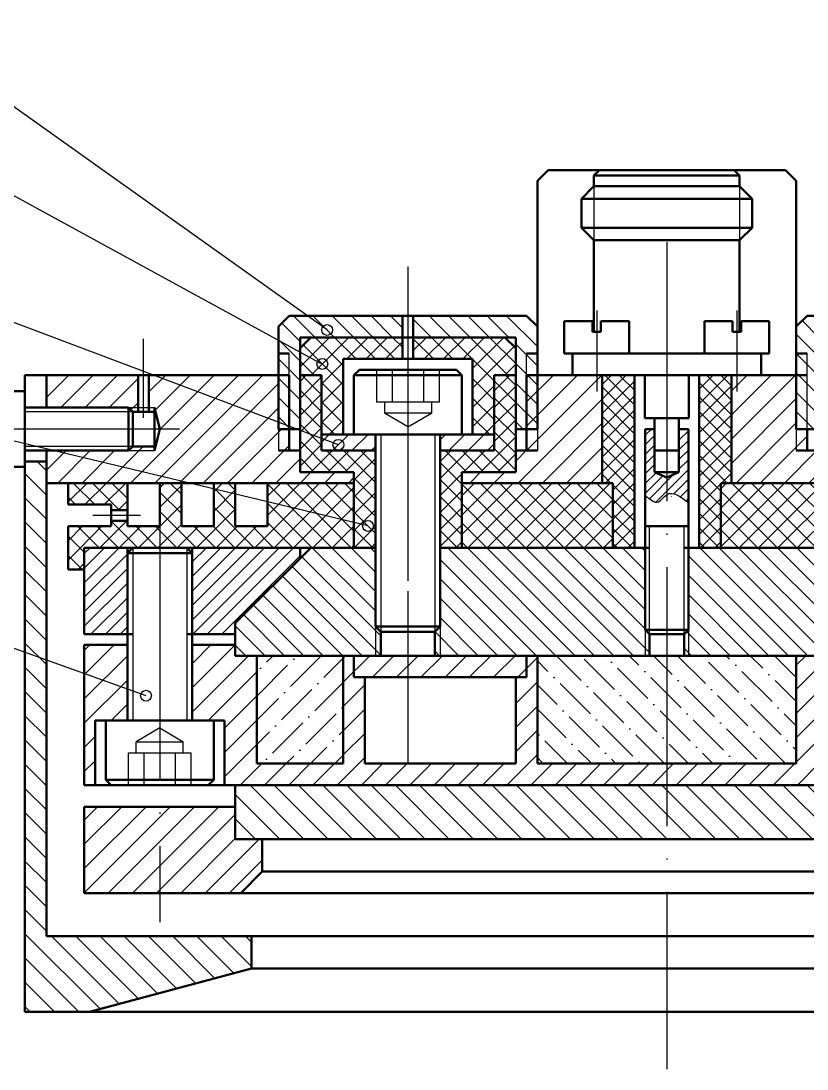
# Model space of a CAD drawing. Header units: millimetres. Extents: x -5427 to 3670, y -5891 to 948.
# Drawn here: x -5351.4 to -5278.6, y 199.5 to 296.6 of the extents above; entities that cross this region are included whole.
import ezdxf

# ---------------------------------------------------------------- set-up
doc = ezdxf.new("R2010")
doc.units = ezdxf.units.MM
doc.header["$MEASUREMENT"] = 0
doc.linetypes.add('ACAD_ISO04W100', pattern=[30, 24, -3, 0, -3])
doc.layers.add('оси', color=1, linetype='ACAD_ISO04W100')
doc.layers.add('Толстые', color=7, linetype='Continuous', lineweight=50)
doc.layers.add('Тонкие', color=140, linetype='Continuous', lineweight=25)
pattern_1 = [(225, (-5104.366501108998, -1410.906175638326), (1.122532015133644, -1.122532015133644), [])]
pattern_2 = [(135, (-5104.366501108998, -1410.906175638326), (-0.8980256121069154, -0.8980256121069152), []), (225, (-5104.366501108998, -1410.906175638326), (0.8980256121069152, -0.8980256121069154), [])]
pattern_3 = [(135, (-5104.366501108998, -1410.906175638326), (-0.8980256121069154, -0.8980256121069152), [])]

msp = doc.modelspace()

# ---------------------------------------------------------------- hatches: boundary and pattern name
at = {"layer": 'Тонкие'}
h = msp.add_hatch(dxfattribs=at)
h.set_pattern_fill('ANSI31', color=256, scale=0.4, angle=90, style=0)
h.set_pattern_definition(pattern_3)
h.paths.add_polyline_path([(-5326.551550614344, 269.2749572245154), (-5327.551550614345, 268.2749572245154), (-5327.551550614345, 265.7753133481126), (-5326.551550614345, 265.7753133481126), (-5326.551550614345, 263.7753133481126), (-5326.551550614345, 258.7753133481126), (-5325.551550614345, 258.7753133481126), (-5325.551550614345, 267.2749572245154), (-5316.051550614347, 267.2749572245154), (-5316.051550614347, 269.2749572245164)])
h.paths.add_polyline_path([(-5315.051550614343, 269.2749572245164), (-5315.051550614343, 267.2749572245164), (-5305.551550614343, 267.2749572245173), (-5305.551550614345, 258.7753133481135), (-5304.551550614341, 258.7753133481135), (-5304.551550614341, 263.7753133481135), (-5304.551550614342, 265.7753133481135), (-5303.551550614341, 265.7753133481135), (-5303.551550614342, 268.2749572245154), (-5304.551550614342, 269.2749572245164)])
h.paths.add_polyline_path([(-5278.551552910891, 269.2749576873919), (-5279.551552875286, 268.2749576517851), (-5279.551552786284, 265.7753137753832), (-5278.551552786284, 265.775313810989), (-5278.551552715073, 263.775313810989), (-5278.551552537044, 258.775313810989), (-5277.551552537041, 258.7753138465948), (-5277.551552839679, 267.2749577229986), (-5268.051552839679, 267.2749580612524), (-5268.05155291089, 269.2749580612515)])
h.paths.add_polyline_path([(-5267.051552910886, 269.2749580968582), (-5267.051552839674, 267.2749580968582), (-5257.551552839677, 267.274958435112), (-5257.551552537041, 258.7753145587101), (-5256.551552537041, 258.775314594315), (-5256.55155271507, 263.775314594315), (-5256.551552786281, 265.775314594315), (-5255.551552786282, 265.7753146299217), (-5255.551552875283, 268.2749585063236), (-5256.55155291089, 269.2749584707178)])
h.paths.add_polyline_path([(-5256.551552786281, 265.775314594315), (-5256.55155271507, 263.775314594315), (-5255.55155271507, 263.7753145688828), (-5255.55155271507, 263.7753146299217), (-5255.551552786282, 265.7753146299217)])
h.paths.add_polyline_path([(-5256.55155271507, 263.775314594315), (-5256.551552537041, 258.775314594315), (-5255.551552537041, 258.7753146299208), (-5255.55155271507, 263.7753145688828)])
h.paths.add_polyline_path([(-5279.551552715073, 263.7753138020869), (-5279.551552537044, 258.7753137753832), (-5278.551552537044, 258.775313810989), (-5278.551552715073, 263.7753138198893)])
h.paths.add_polyline_path([(-5279.551552786284, 265.7753137753832), (-5279.551552715073, 263.7753138020869), (-5278.551552715073, 263.7753138198902), (-5278.551552786284, 265.775313810989)], flags=16)
h.paths.add_polyline_path([(-5304.551550614341, 263.7753133570147), (-5304.551550614341, 258.7753133481135), (-5303.551550614341, 258.7753133481135), (-5303.551550614341, 263.7753133748172)])
h.paths.add_polyline_path([(-5304.551550614342, 265.7753133481135), (-5304.551550614341, 263.7753133570147), (-5303.551550614341, 263.7753133748172), (-5303.551550614341, 265.7753133481135)])
h.paths.add_polyline_path([(-5327.551550614345, 263.7753133748736), (-5327.551550614345, 263.7753133481126), (-5327.551550614345, 258.7753133481126), (-5326.551550614345, 258.7753133481126), (-5326.551550614345, 263.7753133574131)], flags=17)
h.paths.add_polyline_path([(-5327.551550614345, 265.7753133481126), (-5327.551550614345, 263.7753133748736), (-5326.551550614345, 263.7753133574131), (-5326.551550614345, 265.7753133481126)], flags=16)
h = msp.add_hatch(dxfattribs=at)
h.set_pattern_fill('ANSI37', color=256, scale=0.4, angle=90, style=0)
h.set_pattern_definition(pattern_2)
h.paths.add_polyline_path([(-5324.551550614345, 267.2749572245154), (-5325.551550614345, 266.2749572245154), (-5325.551550614345, 263.7753133481126), (-5323.551550614343, 263.7753133481126), (-5323.551550614344, 258.2753133481144), (-5321.551550614345, 258.2753133481144), (-5321.551550614343, 265.2749572245154), (-5316.051550614348, 265.2749572245164), (-5316.051550614347, 267.2749572245164)])
h.paths.add_polyline_path([(-5315.051550614343, 267.2749572245164), (-5315.051550614343, 265.2749572245164), (-5309.551550614346, 265.2749572245173), (-5309.551550614346, 258.2753133481153), (-5307.551550614345, 258.2753133481153), (-5307.551550614342, 263.7753133481144), (-5305.551550614344, 263.7753133481144), (-5305.551550614343, 266.2749572245173), (-5306.551550614342, 267.2749572245173)])
h.paths.add_polyline_path([(-5276.55155283968, 267.2749577586044), (-5277.551552804072, 266.2749577229995), (-5277.55155271507, 263.7753138465957), (-5275.551552715072, 263.7753139178074), (-5275.551552519238, 258.2753139178083), (-5273.551552519237, 258.2753139890199), (-5273.551552768465, 265.2749578654218), (-5268.051552768467, 265.2749580612524), (-5268.051552839679, 267.2749580612524)])
h.paths.add_polyline_path([(-5267.051552839674, 267.2749580968582), (-5267.051552768462, 265.2749580968582), (-5261.551552768467, 265.2749582926906), (-5261.551552519238, 258.2753144162887), (-5259.551552519239, 258.2753144875003), (-5259.551552715071, 263.7753144874976), (-5257.55155271507, 263.7753145587092), (-5257.551552804071, 266.274958435112), (-5258.551552839678, 267.2749583995062)])
h = msp.add_hatch(dxfattribs=at)
h.set_pattern_fill('ANSI31', color=256, scale=0.5, angle=180, style=0)
h.set_pattern_definition(pattern_1)
h.paths.add_polyline_path([(-5339.551533892894, 263.7753135844093), (-5339.551533899482, 260.7753140161137), (-5339.051533948922, 260.7753140161137), (-5338.551533917984, 258.7753139712147), (-5338.551533946832, 258.7753139712147), (-5339.051533915893, 256.7753139780032), (-5341.451533902701, 256.7753139780032), (-5349.05153753071, 256.7753139734966), (-5349.051537537151, 253.7753139712129), (-5320.551550614344, 253.7753139712138), (-5320.551550614345, 254.7753133481172), (-5325.551550614345, 254.7753133481172), (-5325.551550614345, 256.7753133481126), (-5327.551550614345, 256.7753133481126), (-5327.551550614345, 258.7753133481126), (-5327.551550614345, 263.7753133748736)])
h.paths.add_polyline_path([(-5349.051533884506, 263.7753137502912), (-5349.051533902711, 260.7753139712129), (-5341.451533937571, 260.7753139712129), (-5341.451533937571, 260.7753140161146), (-5340.551533899482, 260.7753140161137), (-5340.551533892894, 263.7753136018707)])
h.paths.add_polyline_path([(-5304.551550614341, 263.7752866478256), (-5304.551550614341, 258.7753133481135), (-5303.551550614341, 258.7753133481135), (-5303.551550614341, 256.7753133481135), (-5305.551550614345, 256.7753133481135), (-5305.551550614346, 254.7753133481181), (-5310.551550614344, 254.7753133481172), (-5310.551550614344, 253.7756368864946), (-5297.551557330546, 253.7756368140906), (-5297.551556829298, 263.7753011543116)])
h.paths.add_polyline_path([(-5285.551556829292, 263.775313588452), (-5285.551557170144, 253.7756368889475), (-5272.551552359023, 253.7756368397129), (-5272.551552394618, 254.7753140246275), (-5277.551552394617, 254.7753138465994), (-5277.551552465829, 256.7753138465939), (-5279.551552465833, 256.7753137753832), (-5279.551552537044, 258.7753137753832), (-5279.551552715073, 263.7753138020869), (-5282.801556829321, 263.7753137442276), (-5282.801556829321, 263.775313588452)])
h.paths.add_polyline_path([(-5255.55155271507, 263.7753145688828), (-5255.551552537041, 258.7753146299217), (-5255.551552465829, 256.7753146299208), (-5257.551552465829, 256.7753145587101), (-5257.551552394618, 254.7753145587137), (-5262.551552394617, 254.7753143806856), (-5262.551552359011, 253.7753139712138), (-5234.051563601359, 253.7753139712147), (-5234.051563601359, 256.7753139723106), (-5241.651559871046, 256.7753139723097), (-5244.051567312792, 256.7753139780032), (-5244.551567296277, 258.7753140289103), (-5244.051567279763, 260.7753140161137), (-5243.551567329203, 260.7753140161137), (-5243.551567335791, 263.7753142636909)])
h.paths.add_polyline_path([(-5242.551567335791, 263.7753142382587), (-5242.551567329203, 260.7753140161146), (-5241.651567291114, 260.7753140161146), (-5241.651559841869, 260.7753139712129), (-5234.051559876738, 260.7753139712129), (-5234.051559876738, 262.7753137670104), (-5234.051559876731, 262.7753137852148), (-5234.051563601361, 262.7753137852148), (-5234.051563601361, 262.7753139712147), (-5234.051559859062, 262.7753139712147), (-5234.051559850223, 263.77531402208)])
h.paths.add_polyline_path([(-5279.551552537044, 258.7753137753832), (-5279.551552465833, 256.7753137753832), (-5278.551552465833, 256.775313810989), (-5278.551552537044, 258.775313810989)], flags=16)
h.paths.add_polyline_path([(-5256.551552537041, 258.775314594315), (-5256.551552465829, 256.775314594315), (-5255.551552465829, 256.7753146299208), (-5255.551552537041, 258.7753146299208)], flags=17)
h.paths.add_polyline_path([(-5244.051567309489, 257.1753139589853), (-5244.051567312792, 256.7753139780032), (-5241.651559876739, 256.7753139780023), (-5242.051559876739, 257.1753139780028)], flags=17)
h.paths.add_polyline_path([(-5242.551567329203, 260.7753140161137), (-5242.551567328324, 260.3753139748276), (-5242.051559886771, 260.3753139748276), (-5241.651559841869, 260.7753140161146)], flags=17)
h.paths.add_polyline_path([(-5244.051567279763, 260.7753140161137), (-5244.051567283065, 260.3753139748276), (-5243.551567328324, 260.3753139748276), (-5243.551567329203, 260.7753140161137)], flags=16)
h.paths.add_polyline_path([(-5304.551550614341, 258.7753133481135), (-5304.551550614341, 256.7753133481135), (-5303.551550614341, 256.7753133481135), (-5303.551550614341, 258.7753133481135)], flags=16)
h.paths.add_polyline_path([(-5327.551550614345, 258.7753133481126), (-5327.551550614345, 256.7753133481126), (-5326.551550614345, 256.7753133481126), (-5326.551550614345, 258.7753133481126)], flags=16)
h.paths.add_polyline_path([(-5341.051533902702, 257.1753139780028), (-5341.451533902701, 256.7753139780023), (-5339.051533915893, 256.7753139780032), (-5339.051533919196, 257.1753139589853)], flags=17)
h.paths.add_polyline_path([(-5339.551533899482, 260.7753140161146), (-5339.55153390036, 260.3753139748276), (-5339.05153394562, 260.3753139748276), (-5339.051533948922, 260.7753140161137)], flags=16)
h.paths.add_polyline_path([(-5341.451533937571, 260.7753140161137), (-5341.05153389267, 260.3753139748276), (-5340.55153390036, 260.3753139748276), (-5340.551533899482, 260.7753140161137)], flags=17)
h = msp.add_hatch(dxfattribs=at)
h.set_pattern_fill('ANSI37', color=256, scale=0.35, angle=90, style=0)
h.set_pattern_definition([(135, (-5104.366501108998, -1410.906175638326), (-0.7857724105935509, -0.7857724105935507), []), (225, (-5104.366501108998, -1410.906175638326), (0.7857724105935507, -0.7857724105935509), [])])
h.paths.add_polyline_path([(-5325.551550614345, 263.7753133481126), (-5325.551550614345, 254.7753133481172), (-5320.551550614345, 254.7753133481172), (-5320.551550614343, 247.775313446981), (-5318.551550614342, 247.7753134338889), (-5318.551550614341, 256.7753133481172), (-5323.551550614344, 256.7753133481172), (-5323.551550614343, 263.7753133481126)])
h.paths.add_polyline_path([(-5312.551550614345, 256.7753133481162), (-5312.551550614345, 247.7753133946096), (-5310.551550614344, 247.7753133815174), (-5310.551550614344, 254.7753133481172), (-5305.551550614346, 254.7753133481181), (-5305.551550614344, 263.7753133481144), (-5307.551550614342, 263.7753133481144), (-5307.551550614346, 256.7753133481153)])
h = msp.add_hatch(dxfattribs=at)
h.set_pattern_fill('ANSI37', color=256, scale=0.3, angle=180, style=0)
h.set_pattern_definition([(225, (-5104.366501108998, -1410.906175638326), (0.6735192090801864, -0.6735192090801865), []), (315, (-5104.366501108998, -1410.906175638326), (0.6735192090801865, 0.6735192090801864), [])])
h.paths.add_polyline_path([(-5297.551556829298, 263.7753011543116), (-5297.551557330546, 253.7756368140915), (-5296.551557330546, 253.7756368085218), (-5296.551557631321, 247.77528478001), (-5294.551557631321, 247.775281194379), (-5294.551556829298, 263.7753073713818)])
h.paths.add_polyline_path([(-5288.551556829292, 263.775313588452), (-5288.551557374674, 247.7752802438561), (-5286.551557374674, 247.7752800706555), (-5286.551557170144, 253.7756368927346), (-5285.551557170144, 253.7756368889475), (-5285.551556829292, 263.775313588452)])
h = msp.add_hatch(dxfattribs=at)
h.set_pattern_fill('ANSI31', color=256, scale=0.2, angle=180, style=0)
h.set_pattern_definition([(225, (-5499.009447724601, -1877.107111971716), (0.4490128060534576, -0.4490128060534577), [])])
edge = h.paths.add_edge_path()
edge.add_line((-5292.68155682932, 254.775313588452), (-5292.68155682932, 258.7753135884529))
edge.add_line((-5292.68155682932, 258.7753135884539), (-5293.551557011152, 258.7753135884539))
edge.add_line((-5293.551557011152, 258.7753135884539), (-5293.551558129117, 252.6279177654449))
edge.add_spline(control_points=[(-5293.551558129117, 252.6279177654449), (-5293.123614983814, 252.2626119094364), (-5292.372274062428, 251.6212434439001), (-5291.823363459031, 252.5189348746933), (-5291.551556829292, 252.6942002647108)], knot_values=[0, 0, 0, 0, 1.356419349146966, 2.381469068400858, 2.381469068400858, 2.381469068400858, 2.381469068400893], degree=3, periodic=0)
edge.add_line((-5291.551556829292, 252.6942002647118), (-5291.551556829292, 254.2753135884525))
edge.add_line((-5291.551556829292, 254.275313588452), (-5292.681556829321, 254.7753135884525))
edge = h.paths.add_edge_path()
edge.add_line((-5291.551556829292, 254.2753135884657), (-5291.551556829292, 252.6942002647104))
edge.add_spline(control_points=[(-5291.551556829292, 252.6942002647108), (-5290.987079061336, 253.0581848233348), (-5290.269317513183, 252.5115966811807), (-5289.551555965029, 251.9650085390274)], knot_values=[2.381469068400858, 2.381469068400858, 2.381469068400858, 2.381469068400893, 4.510253705196564, 4.510253705196564, 4.510253705196564, 4.510253705196564], degree=3, periodic=0)
edge.add_line((-5289.551555965029, 251.9650085390274), (-5289.55155671917, 258.7753135884534))
edge.add_line((-5289.55155671917, 258.7753135884539), (-5290.42155682932, 258.7753135884539))
edge.add_line((-5290.421556829321, 258.7753135884539), (-5290.421556829321, 254.7753135884529))
edge.add_line((-5290.421556829321, 254.775313588452), (-5291.551556829292, 254.2753135884652))
h = msp.add_hatch(dxfattribs=at)
h.set_pattern_fill('ANSI31', color=256, scale=0.4, angle=180, style=0)
h.set_pattern_definition([(225, (-5104.366501108998, -1410.906175638326), (0.8980256121069152, -0.8980256121069154), [])])
h.paths.add_polyline_path([(-5323.551550614344, 258.2753133481144), (-5323.551550614345, 256.7753133481172), (-5318.551550614341, 256.7753133481172), (-5318.551550614341, 258.2753133481144)])
h.paths.add_polyline_path([(-5312.551550614345, 258.2753133481153), (-5312.551550614345, 256.7753133481162), (-5307.551550614346, 256.7753133481153), (-5307.551550614345, 258.2753133481153)])
h.paths.add_polyline_path([(-5275.551552519238, 258.2753139178083), (-5275.551552465828, 256.7753139178083), (-5270.551552465828, 256.7753140958382), (-5270.551552519237, 258.2753140958373), (-5272.552563620154, 258.2753140245893)])
h.paths.add_polyline_path([(-5264.55155251924, 258.2753143094722), (-5264.551552465832, 256.775314309474), (-5259.551552465829, 256.7753144875021), (-5259.551552519239, 258.2753144875003)])
h = msp.add_hatch(dxfattribs=at)
h.set_pattern_fill('ANSI31', color=256, scale=0.5, angle=90, style=0)
h.set_pattern_definition([(135, (-5104.366501108998, -1410.906175638326), (-1.122532015133644, -1.122532015133644), [])])
h.paths.add_polyline_path([(-5349.051537627336, 211.7756641820431), (-5349.051537532858, 255.7753139886297), (-5351.051533902703, 255.7753139723116), (-5351.051533902703, 255.2753139712147), (-5351.051537627332, 255.2753139712147), (-5351.051537627335, 204.7756641820431), (-5345.051550614341, 204.7756641820431), (-5330.051550614357, 208.7756641820431), (-5330.051550614348, 211.7756641820431)])
h.paths.add_polyline_path([(-5253.051550614337, 211.7756641820422), (-5253.051550614327, 208.7756641820431), (-5238.051550614344, 204.7756641820431), (-5232.051563601352, 204.7756641820431), (-5232.051563601359, 255.7753139723116), (-5234.051563601359, 255.7753139723106), (-5234.051563601352, 211.7756641820413)])
h = msp.add_hatch(dxfattribs=at)
h.set_pattern_fill('ANSI37', color=256, scale=0.4, angle=90, style=0)
h.set_pattern_definition(pattern_2)
h.paths.add_polyline_path([(-5347.051537627336, 249.7753139712074), (-5347.051537793712, 245.7753139712083), (-5345.551537627336, 245.7753138464257), (-5345.551537627336, 247.7753136106392), (-5341.051889087024, 247.7753135811834), (-5341.051538486163, 247.7756641820431), (-5341.051538486163, 247.7753135811806), (-5338.551536030737, 247.7753135648143), (-5338.551535683602, 249.7753139712102), (-5341.551550614343, 249.7753139712092), (-5341.551550614343, 250.2753139712092), (-5343.051537627334, 250.2753139712092), (-5343.051537627334, 249.7753139712074)])
h.paths.add_polyline_path([(-5347.051537627336, 253.7753139712138), (-5347.051537627336, 251.7753139712074), (-5343.051537627334, 251.7753139712074), (-5343.051537627334, 251.2753139712092), (-5341.551550614343, 251.2753139712092), (-5341.551550614343, 253.7753139712138)])
h.paths.add_polyline_path([(-5328.551550614343, 253.7753139712138), (-5328.551550614343, 249.7753139712083), (-5331.551550614343, 249.7753139712092), (-5331.551550614343, 253.7753139712138), (-5333.551550614343, 253.7753139712138), (-5333.551550614343, 249.7753139712102), (-5336.551550614343, 249.7753139712092), (-5336.551550614343, 253.7753139712138), (-5338.551550614343, 253.7753139712138), (-5338.551550614343, 250.2322299971836), (-5338.551535604297, 250.2322299971836), (-5338.551536030737, 247.7753135648143), (-5336.051538252503, 247.7753135484488), (-5336.051538252503, 247.7756641820431), (-5336.051187618739, 247.775313548447), (-5320.551550614343, 247.775313446981), (-5320.551550614344, 253.7753139712138)])
h.paths.add_polyline_path([(-5310.551550614344, 253.7756368864937), (-5310.551550614344, 247.7753098794126), (-5296.551557631321, 247.77528478001), (-5296.551557330545, 253.7756368085209)])
h.paths.add_polyline_path([(-5286.551557170144, 253.7756368927346), (-5286.551557374674, 247.7752800706555), (-5272.551552145376, 247.7752788582491), (-5272.551552359023, 253.7756368397129)])
h.paths.add_polyline_path([(-5262.551552359011, 253.7753139712147), (-5262.551552145378, 247.7753130672934), (-5244.551549506564, 247.7753129494592), (-5244.551549490136, 249.775314029024), (-5244.551550669696, 249.7753140290231), (-5244.551550674615, 253.7753139712147), (-5246.551550674616, 253.7753139712147), (-5246.551550669695, 249.7753140265629), (-5249.551550669695, 249.7753140228731), (-5249.551550674616, 253.7753139712147), (-5251.551550674616, 253.7753139712147), (-5251.551550669695, 249.7753140204129), (-5254.551550669696, 249.7753140167222), (-5254.551550674616, 253.7753139712147)])
h.paths.add_polyline_path([(-5241.551550674615, 253.7753139712147), (-5241.55155067154, 251.2753140327129), (-5240.051563658549, 251.2753140345583), (-5240.051563659164, 251.7753139712147), (-5236.051563601355, 251.7753139712138), (-5236.051563601355, 253.7753139712147)])
h.paths.add_polyline_path([(-5240.051563656703, 249.7753139712138), (-5240.051563657318, 250.2753140345583), (-5241.55155067031, 250.2753140327129), (-5241.551550669696, 249.7753140327129), (-5244.551549490136, 249.7753140290231), (-5244.551549506564, 247.7753129494592), (-5237.551558619483, 247.7753129036353), (-5237.551558009438, 245.7753138464266), (-5236.051563434973, 245.7753139712074), (-5236.051563601349, 249.7753139712147)])
h = msp.add_hatch(dxfattribs=at)
h.set_pattern_fill('ANSI31', color=256, scale=0.3, angle=180, style=0)
h.set_pattern_definition([(225, (-5104.366501108998, -1410.906175638326), (0.6735192090801864, -0.6735192090801865), [])])
h.paths.add_polyline_path([(-5345.551537627336, 247.7753136106382), (-5345.551537627336, 239.7756636396914), (-5341.551538671727, 239.7756636396914), (-5341.551538287022, 247.7753135844539)])
h.paths.add_polyline_path([(-5335.551538252503, 247.7753135451755), (-5335.551538252503, 239.7756641784806), (-5331.551550592969, 239.7756641499825), (-5331.551550582282, 240.7756641499825), (-5325.551550614342, 246.7756641179219), (-5325.551550614342, 247.7753134797128)])
h.paths.add_polyline_path([(-5257.551550614342, 247.7753130345616), (-5257.551550614342, 246.7756651488778), (-5251.551550614344, 240.7756651488796), (-5251.551546111001, 239.7756651488751), (-5244.55154957227, 239.7756583810276), (-5244.551549506564, 247.7753129494602)])
h.paths.add_polyline_path([(-5244.551549506564, 247.7753129494602), (-5244.55154957227, 239.7756583810276), (-5237.551556179402, 239.7756516131828), (-5237.551558619483, 247.7753129036353)])
h = msp.add_hatch(dxfattribs=at)
h.set_pattern_fill('ANSI31', color=256, scale=0.4, angle=90, style=0)
h.set_pattern_definition(pattern_3)
h.paths.add_polyline_path([(-5324.551901259095, 247.7753134731681), (-5331.551550582282, 240.7756641499825), (-5331.551550614342, 237.7756647697358), (-5318.551550614343, 237.7756920858535), (-5318.551550614343, 240.4753153328254), (-5318.551550614342, 247.7753134338889)])
h.paths.add_polyline_path([(-5299.551556829276, 247.7752901584543), (-5312.551550614345, 247.7753134650436), (-5312.551550614344, 240.4753131110581), (-5312.551548392575, 240.4753131110581), (-5312.551548581307, 240.4753129223261), (-5312.551550614313, 237.7757046932918), (-5293.551554850367, 237.7757446168378), (-5293.551554670935, 240.1756368289377), (-5293.551560393688, 240.1756425516921), (-5293.551559011618, 247.7752806092192), (-5299.551556829292, 247.7752811943772)])
h.paths.add_polyline_path([(-5289.551555535473, 247.7752803304572), (-5289.551554717687, 240.1756368617441), (-5289.551554634886, 240.1756368617441), (-5289.551554717687, 240.1756367789428), (-5289.551554798296, 237.7757530217975), (-5270.551551789442, 237.7757929453589), (-5270.551554107224, 240.4753138587791), (-5270.551551885455, 240.4753138587791), (-5270.551552145375, 247.7752786850485)])
h.paths.add_polyline_path([(-5264.551552145379, 247.7753130803865), (-5264.551551867653, 239.9753143094683), (-5264.551551789338, 237.7758055527981), (-5251.551537105069, 237.7758328689458), (-5251.551550614344, 240.7756651488796), (-5258.55119850657, 247.7753130411054)])
h.paths.add_polyline_path([(-5265.051549412231, 239.9753189688533), (-5265.051549333915, 237.7758045021835), (-5264.551551789338, 237.7758055527981), (-5264.551551867653, 239.9753143094683), (-5264.551551885456, 240.475314072414), (-5264.551554107224, 240.475314072414)])
h.paths.add_polyline_path([(-5270.551554107224, 240.4753138587801), (-5270.551551789442, 237.7757929453589), (-5270.051549567573, 237.7757939959845), (-5270.051549645888, 239.9753094364439)])
h.paths.add_polyline_path([(-5289.951554522633, 239.7756369703818), (-5289.951554522634, 239.7756368489188), (-5289.95155464165, 239.7756368489188), (-5289.951554534794, 237.7757521813026), (-5289.551554798296, 237.7757530217984), (-5289.551554717687, 240.1756367789428)])
h.paths.add_polyline_path([(-5293.551554670935, 240.1756368289377), (-5293.551554850367, 237.7757446168378), (-5293.151554520698, 237.7757454573346), (-5293.151554670935, 239.7756368289381)])
h.paths.add_polyline_path([(-5313.051552836107, 239.9753086709195), (-5313.051552836107, 237.7757036426672), (-5312.551550614313, 237.7757046932918), (-5312.551548581308, 240.4753108892871), (-5312.551550614344, 240.4753108892889), (-5312.551548581308, 240.4753108892871), (-5312.551548581307, 240.4753129223261)])
h.paths.add_polyline_path([(-5318.551550614343, 240.4753131110581), (-5318.551550614343, 237.7756920858535), (-5318.051553069765, 237.7756931364681), (-5318.051553069765, 239.9753133481124), (-5318.051553069765, 240.4753131110581)])
h = msp.add_hatch(dxfattribs=at)
h.set_pattern_fill('ANSI31', color=256, scale=0.5, angle=180, style=0)
h.set_pattern_definition(pattern_1)
h.paths.add_polyline_path([(-5335.551538252503, 238.7756642782231), (-5335.551538252503, 231.7756641820431), (-5332.551538252503, 231.7756641820431), (-5332.551538252503, 225.7756643081254), (-5291.551550614342, 225.7756647057711), (-5291.551550614342, 227.7756641820431), (-5303.551550614342, 227.7756641820431), (-5303.551550614342, 237.7757236044497), (-5304.551550614342, 237.7757215032095), (-5304.551550614342, 235.7756641820431), (-5305.551550614342, 235.7756641820431), (-5305.551550614342, 227.7756641820431), (-5319.551550614342, 227.7756641820431), (-5319.551550614342, 235.7756641820431), (-5320.551550614342, 235.7756641820431), (-5320.551550614342, 237.7756878833732), (-5321.551550614342, 237.7756857821339), (-5321.551550614342, 227.7756641820431), (-5329.551550614342, 227.775664182044), (-5329.551550614342, 237.7756689722153), (-5331.551550614342, 237.7756647697358), (-5331.551550603655, 238.7756641499825)])
h.paths.add_polyline_path([(-5345.551537627336, 238.7756636396923), (-5345.551537627336, 225.7756641820431), (-5344.551538252503, 225.775664191742), (-5344.551538252503, 231.7756641820431), (-5341.55153905645, 231.7756641820431), (-5341.551538719817, 238.7756636396914)])
h.paths.add_polyline_path([(-5291.551550614342, 227.7756641820431), (-5291.551550614342, 225.7756647057711), (-5247.551557275831, 225.7756651325124), (-5247.551551810462, 237.2760151288073), (-5247.551551810462, 238.7756612815363), (-5251.551541607657, 238.7756651488696), (-5251.551537105069, 237.7758328689458), (-5253.551550614342, 237.7758286664382), (-5253.551550614342, 227.7756641820431), (-5261.551550614342, 227.7756641820431), (-5261.551550614342, 237.7758118565196), (-5262.551550614342, 237.7758097552803), (-5262.551550614342, 235.7756641820413), (-5263.551550614343, 235.7756641820422), (-5263.551538558527, 227.7756641820431), (-5277.551550614342, 227.7756641820431), (-5277.551550614342, 235.7756641820413), (-5278.551550614342, 235.7756641820413), (-5278.551550614342, 237.7757761354439), (-5279.551550614342, 237.7757740342038), (-5279.551550614342, 227.7756641820431)])
h.paths.add_polyline_path([(-5241.551560488797, 238.7756554805298), (-5241.551560488797, 237.2760238071385), (-5241.551551810462, 237.2760151288073), (-5241.551560488797, 237.2760151288073), (-5241.551560488797, 225.7756641820422), (-5237.551551909084, 225.7756638704175), (-5237.55155556936, 237.7756639044126), (-5237.551555874379, 238.7756516131819)])
h.paths.add_polyline_path([(-5320.551550614342, 237.7756878833732), (-5320.551550614342, 235.7756641820431), (-5315.551550614342, 235.7756641820431), (-5315.551550614342, 237.7756983895722)], flags=16)
h.paths.add_polyline_path([(-5315.551550614342, 237.7756983895722), (-5315.551550614342, 235.7756641820431), (-5304.551550614342, 235.7756641820431), (-5304.551550614342, 237.7757215032104)], flags=17)
h.paths.add_polyline_path([(-5278.551550614342, 237.7757761354439), (-5278.551550614342, 235.7756641820413), (-5267.551537718847, 235.7756641820422), (-5267.551537508915, 237.7757992491086)], flags=16)
h.paths.add_polyline_path([(-5267.551537508915, 237.7757992491095), (-5267.551537718847, 235.7756641820422), (-5263.551550614342, 235.7756641820422), (-5262.551550614342, 235.7756641820422), (-5262.551550614342, 237.7758097552794)], flags=17)
h.paths.add_polyline_path([(-5247.551551810462, 238.7756612815363), (-5247.551551810462, 237.2760151288073), (-5247.051552044122, 237.776014891753), (-5247.051552044121, 238.7756607981189)])
h.paths.add_polyline_path([(-5242.051551810462, 238.775655963939), (-5242.051551810462, 237.776014891753), (-5241.551560488797, 237.2760238071385), (-5241.551560488797, 238.7756554805298)])
h = msp.add_hatch(dxfattribs=at)
h.set_pattern_fill('ANSI36', color=256, scale=0.5, angle=180, style=0)
h.set_pattern_definition([(225, (-5499.009441509652, -2081.707858648519), (-0.841899011350234, -3.086963041617522), [3.96875, -0.79375, 0, -0.79375])])
h.paths.add_polyline_path([(-5329.551550614342, 237.7756648956554), (-5329.551550614342, 227.7756641820431), (-5321.551550614342, 227.7756641820431), (-5321.551550614342, 237.7756638902545)])
h.paths.add_polyline_path([(-5261.551550614342, 237.7756563497403), (-5261.551550614342, 227.7756641820431), (-5253.551550614342, 227.7756641820431), (-5253.551550614342, 237.7756553443394)])
h = msp.add_hatch(dxfattribs=at)
h.set_pattern_fill('ANSI36', color=256, scale=0.5, angle=90, style=0)
h.set_pattern_definition([(135, (-5499.009441509652, -2081.707858648519), (-3.086963041617522, 0.8418990113502338), [3.96875, -0.79375, 0, -0.79375])])
h.paths.add_polyline_path([(-5291.551550614342, 237.7757488193263), (-5291.551550614342, 227.7756641820431), (-5279.551550614342, 227.7756641820431), (-5279.551550614342, 237.7757740342038)])
h.paths.add_polyline_path([(-5303.551550614342, 237.7757236044488), (-5303.551550614342, 227.7756641820431), (-5291.551550614342, 227.7756641820431), (-5291.551550614342, 237.7757488193263), (-5294.033091197688, 237.775743605014), (-5294.033091197688, 237.7568559011295), (-5294.051978870841, 237.7757435653273)])
h = msp.add_hatch(dxfattribs=at)
h.set_pattern_fill('ANSI31', color=256, scale=0.5, angle=90, style=0)
h.set_pattern_definition([(135, (-5499.009441509652, -2081.707858648519), (-1.122532015133644, -1.122532015133644), [])])
h.paths.add_polyline_path([(-5291.551550614342, 220.7756641820422), (-5291.551550614342, 225.7756647057711), (-5331.551550614343, 225.7756643178234), (-5331.551550614342, 220.7756641820422)])
h.paths.add_polyline_path([(-5251.551550614342, 220.7756641820431), (-5251.551550614342, 225.7756650937179), (-5291.551550614342, 225.7756647057711), (-5291.551550614342, 220.7756641820422)])
h = msp.add_hatch(dxfattribs=at)
h.set_pattern_fill('ANSI31', color=256, scale=0.5, angle=180, style=0)
h.set_pattern_definition(pattern_1)
h.paths.add_polyline_path([(-5338.551540196297, 223.7756641820422), (-5338.551541584837, 215.7756634338791), (-5331.051547226883, 215.775662632276), (-5329.051545677115, 217.7756641820431), (-5329.051545677115, 220.7756641820422), (-5331.551550614343, 220.7756641820422), (-5331.551550614343, 223.7756641820422)])
h.paths.add_polyline_path([(-5345.551537627336, 223.7756641820431), (-5345.551537627336, 215.7756641820431), (-5338.551541584837, 215.77566343388), (-5338.551540196297, 223.7756641820431)])
h.paths.add_polyline_path([(-5254.051545677115, 220.7756641820422), (-5254.051545677115, 217.7756641820431), (-5252.051545677115, 215.7756641820431), (-5250.551550614342, 215.7756641820431), (-5250.551550614342, 221.7756641820422), (-5247.551559176772, 221.7756641820422), (-5247.551558226301, 223.7756635087715), (-5251.551550614342, 223.7756641820431), (-5251.551550614342, 220.7756641820431)])
h.paths.add_polyline_path([(-5241.551560488797, 223.7756532751807), (-5241.551560488797, 221.7756641820431), (-5239.551044786258, 221.7756641820431), (-5238.551550614344, 221.7756641820431), (-5238.551550614342, 215.7756527458257), (-5237.551553726897, 215.7756526389455), (-5237.551552272648, 223.7756525480543)])

# ---------------------------------------------------------------- linework, layer by layer
at = {"layer": 'оси'}
for p, q in [((-5291.551550614342, 276.0831574018591), (-5291.551550614342, 199.465698382817)), ((-5315.551550614342, 273.8561514176615), (-5315.551550614342, 227.7756641820431)), ((-5298.051556829292, 269.775313588452), (-5298.051556829292, 262.2530270932082)), ((-5285.051556829292, 269.7753135884539), (-5285.051556829292, 262.2637911585377)), ((-5340.051533902711, 259.831126705936), (-5340.051533884506, 267.1454129382762)), ((-5315.551550614342, 265.3348880144683), (-5315.551550614342, 244.7235715150653)), ((-5315.551550614342, 265.3348873913744), (-5315.551550614342, 244.7235708919723)), ((-5336.73519021611, 258.7753139712147), (-5354.58428710537, 258.7753139712138)), ((-5340.334183068937, 250.7753139712092), (-5344.750637116924, 250.7753139712092)), ((-5338.551535604297, 250.2322299971836), (-5338.551542051912, 213.0846308168855))]:
    msp.add_line(p, q, dxfattribs=at)
at = {"layer": 'Толстые'}
for p, q in [((-5302.551550614343, 282.7753135884657), (-5303.551550614343, 281.7753135884657)), ((-5302.551550614343, 282.7753135884657), (-5280.551550614343, 282.7753135884657)), ((-5298.301550614342, 282.275313588452), (-5297.801550614342, 282.775313588452)), ((-5285.301550614342, 282.775313588452), (-5297.801550614342, 282.775313588452)), ((-5285.301550614342, 282.775313588452), (-5284.801550614342, 282.275313588452)), ((-5280.551550614343, 282.7753135884657), (-5279.551550614343, 281.7753135884657)), ((-5303.551550614343, 281.7753135884657), (-5303.551550614343, 268.2749572245173)), ((-5284.801550614342, 282.275313588452), (-5298.301550614342, 282.275313588452)), ((-5298.301550614342, 282.275313588452), (-5298.301550614342, 281.275313588452)), ((-5284.801550614342, 282.275313588452), (-5284.801550614342, 281.275313588452)), ((-5279.551550614343, 281.7753135884657), (-5279.551550614343, 268.2749599127289)), ((-5298.301550614342, 281.275313588452), (-5299.451550614343, 280.1253135884524)), ((-5284.801550614342, 281.275313588452), (-5298.301550614341, 281.2753135884539)), ((-5284.801550614342, 281.275313588452), (-5283.651550614342, 280.1253135884524)), ((-5283.651550614342, 280.1253135884524), (-5299.451550614343, 280.1253135884524)), ((-5299.451550614343, 280.1253135884524), (-5299.451550614343, 277.4253135884517)), ((-5283.651550614342, 280.1253135884524), (-5283.651550614342, 277.4253135884517)), ((-5283.651550614342, 277.4253135884517), (-5299.451550614343, 277.4253135884517)), ((-5299.451550614343, 277.4253135884517), (-5298.301550614342, 276.275313588452)), ((-5283.651550614342, 277.4253135884517), (-5284.801550614342, 276.275313588452)), ((-5284.801550614342, 276.275313588452), (-5298.301550614342, 276.275313588452)), ((-5298.301550614342, 276.275313588452), (-5298.301550614342, 267.775313588452)), ((-5284.801550614342, 276.275313588452), (-5284.801550614342, 267.7753135884539)), ((-5326.551550614345, 269.2749572245154), (-5327.551550614345, 268.2749572245154)), ((-5304.551550614342, 269.2749572245164), (-5326.551550614344, 269.2749572245154)), ((-5316.051550614347, 269.2749572245164), (-5316.051550614348, 265.2749572245154)), ((-5315.051550614343, 269.2749572245164), (-5315.051550614343, 265.2749572245173)), ((-5303.551550614342, 268.2749572245164), (-5304.551550614342, 269.2749572245164)), ((-5279.551552875285, 268.2749576517861), (-5278.551552910892, 269.2749576873919)), ((-5278.551552910892, 269.2749576873919), (-5256.55155291089, 269.2749584707178)), ((-5327.551550614345, 268.2749572245154), (-5327.551550614345, 258.7753133481126)), ((-5303.551550614342, 268.2749572245154), (-5303.551550614341, 258.7753133481135)), ((-5301.051550614342, 268.775313588452), (-5301.051550614342, 265.775313588452)), ((-5298.451550614345, 268.7753135884529), (-5301.051550614342, 268.775313588452)), ((-5298.451550614345, 268.775313588452), (-5298.451550614348, 267.775313588452)), ((-5295.051550614342, 268.7753135884539), (-5297.651550614341, 268.7753135884529)), ((-5297.651550614342, 268.775313588452), (-5297.651550614342, 267.7753135884539)), ((-5295.051550614342, 268.775313588452), (-5295.051550614342, 265.775313588452)), ((-5285.451550614345, 268.7753135884529), (-5288.051550614342, 268.775313588452)), ((-5288.051550614342, 268.775313588452), (-5288.051550614342, 265.775313588452)), ((-5285.451550614345, 268.775313588452), (-5285.451550614348, 267.775313588452)), ((-5282.051550614342, 268.7753135884539), (-5284.651550614341, 268.7753135884529)), ((-5284.651550614342, 268.775313588452), (-5284.651550614342, 267.7753135884539)), ((-5282.051550614342, 268.775313588452), (-5282.051550614342, 265.775313588452)), ((-5279.551552875286, 268.2749576517851), (-5279.551552537044, 258.7753137753832)), ((-5305.551550614343, 267.2749572245173), (-5325.551550614345, 267.2749572245154)), ((-5325.551550614345, 267.2749572245154), (-5325.551550614345, 254.7753133481172)), ((-5324.551550614345, 267.2749572245154), (-5325.551550614345, 266.2749572245154)), ((-5306.551550614342, 267.2749572245173), (-5305.551550614342, 266.2749572245173)), ((-5305.551550614343, 267.2749572245173), (-5305.551550614346, 254.7753133481181)), ((-5297.651550614342, 267.7753135884539), (-5298.451550614343, 267.775313588452)), ((-5284.651550614342, 267.7753135884539), (-5285.451550614343, 267.775313588452)), ((-5327.551550614345, 265.7753133481126), (-5326.551550614345, 265.7753133481126)), ((-5309.551550614346, 265.2749572245173), (-5321.551550614343, 265.2749572245164)), ((-5321.551550614343, 265.2749572245164), (-5321.551550614345, 258.2753133481144)), ((-5309.551550614346, 265.2749572245173), (-5309.551550614346, 258.2753133481162)), ((-5303.551550614341, 265.7753133481135), (-5304.551550614342, 265.7753133481135)), ((-5282.051550614342, 265.775313588452), (-5301.051550614342, 265.775313588452)), ((-5300.301556829321, 265.775313588452), (-5300.301556829321, 263.775313588452)), ((-5282.801556829321, 265.775313588452), (-5300.301556829321, 265.775313588452)), ((-5282.801556829321, 265.775313588452), (-5282.801556829321, 263.775313588452)), ((-5279.551552786284, 265.7753137753832), (-5278.551552786284, 265.775313810989)), ((-5320.551551169597, 263.7749639705696), (-5320.051551169597, 264.2749633190622)), ((-5311.051601219692, 264.2749515919966), (-5320.051551169597, 264.2749633190622)), ((-5310.551512738827, 263.7749509483181), (-5311.051601219692, 264.2749515919966)), ((-5351.051537627332, 263.7753137852139), (-5326.551550614345, 263.7753133574131)), ((-5351.051537627335, 204.7756641820431), (-5351.051537627332, 263.7753137759144)), ((-5349.051533902711, 260.7753139712129), (-5349.051533884506, 263.7753137670095)), ((-5340.55153390036, 260.3753139748276), (-5340.551533892894, 263.7753136018707)), ((-5339.55153390036, 260.3753139748276), (-5339.551533892894, 263.7753135844093)), ((-5326.551550614345, 263.7753133481126), (-5326.551550614345, 256.7753133481126)), ((-5325.551550614345, 263.7753133481126), (-5323.551550614343, 263.7753133481126)), ((-5323.551550614343, 263.7753133481126), (-5323.551550614345, 256.7753133481172)), ((-5320.551551169597, 263.7749639705705), (-5310.551512738825, 263.7749509403718)), ((-5320.551551169597, 263.7749639705696), (-5320.551551169597, 258.2753133481153)), ((-5310.551512738827, 263.7749509483181), (-5310.550539513429, 258.2753133481153)), ((-5307.551550614342, 263.7753133481144), (-5307.551550614346, 256.7753133481153)), ((-5307.551550614342, 263.7753133481144), (-5305.551550614343, 263.7753133481144)), ((-5304.551556829292, 263.7752866478129), (-5278.551556829349, 263.775340529093)), ((-5304.551550614341, 263.7753133570147), (-5278.551552715073, 263.7753138198902)), ((-5304.551550614341, 263.7753133481135), (-5304.551550614341, 256.7753133481135)), ((-5282.801556829321, 263.775313588452), (-5300.301556829321, 263.775313588452)), ((-5297.551556829298, 263.775313588452), (-5297.551557330546, 253.7756368140906)), ((-5294.551556829298, 263.7753134380735), (-5294.551557631321, 247.7752814449866)), ((-5293.601556829321, 263.775313588452), (-5293.601556829321, 259.775313588452)), ((-5289.501556829321, 263.775313588452), (-5289.501556829321, 259.775313588452)), ((-5288.551556829292, 263.775313690712), (-5288.551557374674, 247.7752800241694)), ((-5285.551556829292, 263.775313588452), (-5285.551557170144, 253.7756368889475)), ((-5351.051533902702, 262.2753139712129), (-5354.551171423768, 262.2753139712129)), ((-5351.051533902703, 255.2753139712147), (-5351.051533902702, 262.2753139712129)), ((-5351.051533902702, 260.7753139712129), (-5341.451533937571, 260.7753139712129)), ((-5341.451533908395, 256.7753139723097), (-5341.451533937571, 260.7753139780032)), ((-5341.45153389946, 260.7753139780032), (-5341.05153389946, 260.3753139816179)), ((-5341.051533915893, 257.1753139648115), (-5341.051533948922, 260.3753140310798)), ((-5341.051533892671, 260.3753139748276), (-5339.05153394562, 260.3753139748276)), ((-5339.051533915893, 256.7753139780032), (-5339.051533948922, 260.7753140161146)), ((-5338.551533932407, 258.7753140289094), (-5339.051533948922, 260.7753140161146)), ((-5289.501556829321, 259.7753135884539), (-5293.601556829321, 259.7753135884539)), ((-5292.68155682932, 259.775313588452), (-5292.68155682932, 254.775313588452)), ((-5290.421556829321, 259.775313588452), (-5290.421556829321, 254.775313588452)), ((-5338.551533932407, 258.7753140289094), (-5339.051533915893, 256.7753139780032)), ((-5339.051533915893, 256.7753139780032), (-5338.551533932407, 258.7753140289094)), ((-5327.551550614345, 258.7753133481126), (-5325.551550614345, 258.7753133481126)), ((-5303.551550614341, 258.7753133481135), (-5305.551550614341, 258.7753133481135)), ((-5293.551557011152, 258.7753135884539), (-5293.551560393688, 240.1756425516921)), ((-5292.68155682932, 258.7753135884539), (-5293.551557011152, 258.7753135884539)), ((-5289.55155671917, 258.7753135884539), (-5290.421556829321, 258.7753135884539)), ((-5289.55155671917, 258.7753135884539), (-5289.551554717687, 240.1756367789428)), ((-5279.551552537044, 258.7753137753832), (-5277.551552537044, 258.7753138465948)), ((-5278.551552537044, 258.775313810989), (-5278.551552465833, 256.775313810989)), ((-5323.551550614344, 258.2753133481144), (-5307.551550614345, 258.2753133481153)), ((-5320.551551169597, 258.2753133481153), (-5310.550539513429, 258.2753133481153)), ((-5310.550539513429, 258.2753133481153), (-5320.551551169597, 258.2753133481153)), ((-5318.551550614342, 258.2753133481153), (-5318.551548392575, 240.4753131110581)), ((-5318.551550614341, 258.2753133481153), (-5318.551550614343, 240.4753153328254)), ((-5312.551550614344, 240.4753108892889), (-5312.551550614345, 258.2753133481153)), ((-5341.451533908395, 256.7753139723097), (-5351.051533902703, 256.7753139723116)), ((-5349.051537627336, 211.7756641820431), (-5349.05153753071, 256.7753139723116)), ((-5341.451533902701, 256.7753139780032), (-5341.051533902702, 257.1753139780028)), ((-5341.051533902702, 257.1753139780028), (-5339.051533919196, 257.1753139589853)), ((-5327.551550614345, 256.7753133481126), (-5325.551550614345, 256.7753133481126)), ((-5318.551550614341, 256.7753133481172), (-5323.551550614345, 256.7753133481172)), ((-5307.551550614346, 256.7753133481153), (-5312.551550614346, 256.7753133481162)), ((-5303.551550614341, 256.7753133481135), (-5305.551550614341, 256.7753133481135)), ((-5290.42155682932, 256.775313588452), (-5292.68155682932, 256.775313588452)), ((-5279.551552465833, 256.7753137753832), (-5277.551552465833, 256.7753138465948)), ((-5349.051537532858, 255.7753139886297), (-5351.051533902703, 255.7753139723116)), ((-5354.551183320348, 255.2753139712147), (-5351.051532742257, 255.2753139712147)), ((-5320.551550614344, 254.7753133481172), (-5325.551550614345, 254.7753133481172)), ((-5320.551550614343, 247.7753133481126), (-5320.551550614345, 254.7753133481172)), ((-5310.551550614342, 254.7753133481172), (-5305.551550614346, 254.7753133481181)), ((-5310.551550614344, 247.7753133481126), (-5310.551550614344, 254.7753133481172)), ((-5291.551556829292, 254.275313588452), (-5292.68155682932, 254.775313588452)), ((-5290.42155682932, 254.775313588452), (-5292.68155682932, 254.775313588452)), ((-5291.551556829321, 254.275313588452), (-5290.421556829321, 254.775313588452)), ((-5320.551550614344, 253.7753139712138), (-5349.051537627333, 253.7753139712129)), ((-5347.051537627336, 253.7753139712074), (-5347.051537627336, 251.7753139712074)), ((-5341.551550614343, 253.7753139712092), (-5341.551550614343, 249.7753139712092)), ((-5338.551550614343, 253.7753139712092), (-5338.551550614343, 249.7753139712092)), ((-5336.551550614343, 253.7753139712092), (-5336.551550614343, 249.7753139712092)), ((-5333.551550614343, 253.7753139712102), (-5333.551550614343, 249.7753139712092)), ((-5331.551550614343, 253.7753139712102), (-5331.551550614343, 249.7753139712092)), ((-5328.551550614343, 253.7753139712111), (-5328.551550614343, 249.7753139712092)), ((-5310.551550614344, 253.7756368864937), (-5296.551557330546, 253.7756368085209)), ((-5296.551557330546, 253.7756368085209), (-5296.551557631321, 247.7752815452384)), ((-5286.551557170144, 253.7756368927346), (-5286.551557374674, 247.7752799559964)), ((-5286.551557170144, 253.7756368927346), (-5272.551552359023, 253.7756368397129)), ((-5343.051537627334, 251.7753139712074), (-5347.051537627336, 251.7753139712074)), ((-5343.051537627336, 251.7753139712074), (-5343.051537627336, 249.7753139712074)), ((-5343.051537627334, 251.7753139712092), (-5343.051537627334, 249.7753139712092)), ((-5341.551550614343, 251.2753139712092), (-5343.051537627334, 251.2753139712092)), ((-5347.051537627336, 249.7753139712074), (-5347.051537793712, 245.7753139712074)), ((-5343.051537627336, 249.7753139712074), (-5347.051537627336, 249.7753139712074)), ((-5341.551550614343, 250.2753139712092), (-5343.051537627334, 250.2753139712092)), ((-5338.551550614343, 249.7753139712092), (-5341.551550614343, 249.7753139712092)), ((-5333.551550614343, 249.7753139712092), (-5336.551550614343, 249.7753139712092)), ((-5328.551550614343, 249.7753139712092), (-5331.551550614343, 249.7753139712092)), ((-5293.551558647898, 249.775280649035), (-5289.551555728067, 249.7752766672454)), ((-5345.551537627336, 247.7753136106382), (-5318.551549303749, 247.7753134338889)), ((-5345.551537627336, 239.7756636396914), (-5345.551537627336, 247.7753136106382)), ((-5341.55153905645, 231.7756641820431), (-5341.551538287005, 247.7756641820431)), ((-5341.551538252503, 247.2756644190974), (-5341.051538486163, 247.7756641820431)), ((-5335.551538252503, 247.2756644190974), (-5336.051538252503, 247.7756641820431)), ((-5335.551538252503, 231.7756641820431), (-5335.551538252503, 247.7756641820431)), ((-5331.551550603655, 240.7756641286085), (-5324.551902632756, 247.7753120995092)), ((-5325.551550614342, 247.7756641820431), (-5325.551550614342, 246.7756641820413)), ((-5312.512120185981, 247.7753133943522), (-5294.551556829292, 247.7752811943772)), ((-5299.551556829292, 247.7752811943772), (-5293.151553094503, 247.7752805702082)), ((-5289.951553081694, 247.7752803650963), (-5270.551552145375, 247.7752786850485)), ((-5335.551538252503, 247.2756644190974), (-5341.551538252503, 247.2756644190974)), ((-5347.051537793712, 245.7753139712074), (-5345.551537627336, 245.7753138464266)), ((-5331.551550582282, 240.7756641499825), (-5331.551550614342, 237.7756641820431)), ((-5318.551548392575, 240.4753131110581), (-5312.551548392575, 240.4753131110581)), ((-5318.551548392575, 240.4753131110581), (-5318.051548392575, 239.9753133481124)), ((-5318.051553069765, 239.9753133481124), (-5318.051553069765, 237.7756635589501)), ((-5318.051548392575, 239.9753133481124), (-5313.051548158915, 239.9753133481124)), ((-5313.051552836107, 239.9753133481124), (-5313.051552836107, 237.7756635589501)), ((-5312.551548392575, 240.4753131110581), (-5313.051548158915, 239.9753133481124)), ((-5313.051548158915, 239.9753133481124), (-5313.051548158915, 239.9753133481124)), ((-5293.551554676627, 240.1756368346312), (-5289.551554634886, 240.1756368617441)), ((-5293.551554670935, 240.1756368289377), (-5293.151554670935, 239.7756368289381)), ((-5289.551554632823, 240.1756368638069), (-5289.95155464165, 239.7756368513662)), ((-5341.051538486161, 239.7756636396914), (-5345.551537627336, 239.7756636396914)), ((-5331.551550614342, 239.7756641499825), (-5336.051538252503, 239.7756641820431)), ((-5293.151554670935, 239.7756368289381), (-5293.151554520689, 237.7756389921349)), ((-5293.151554690916, 239.7756368489188), (-5289.95155467411, 239.7756368489188)), ((-5289.95155464165, 239.7756368513662), (-5289.951554534788, 237.7756367390173)), ((-5341.551537627336, 238.7756636396914), (-5345.551537627336, 238.7756636396914)), ((-5345.551537627336, 225.7756641820431), (-5345.551537627336, 238.7756636396914)), ((-5331.551550614342, 238.7756641499825), (-5335.55153706384, 238.7756642782231)), ((-5251.551537105069, 237.7758328689449), (-5331.551550614342, 237.7756647697358)), ((-5329.551550614342, 237.7756641820431), (-5329.551550614342, 227.7756641820431)), ((-5321.551550614342, 237.7756641820431), (-5321.551550614342, 227.7756641820431)), ((-5320.551550614342, 237.7756641820431), (-5320.551550614342, 235.7756641820431)), ((-5304.551550614342, 237.7756641820431), (-5304.551550614342, 235.7756641820431)), ((-5303.551550614342, 237.7756641820431), (-5303.551550614342, 227.7756641820431)), ((-5289.051203466035, 237.7756366717001), (-5294.051905889411, 237.7756370455879)), ((-5279.551550614342, 237.7756641820431), (-5279.551550614342, 227.7756641820431)), ((-5304.551550614342, 235.7756641820431), (-5320.551550614342, 235.7756641820431)), ((-5319.551550614342, 235.7756641820431), (-5319.551550614342, 227.7756641820431)), ((-5305.551550614342, 235.7756641820431), (-5305.551550614342, 227.7756641820431)), ((-5344.551538252503, 231.7756641820431), (-5332.551538252503, 231.7756641820431)), ((-5344.551538252503, 231.7756641820431), (-5344.551538252503, 225.7756641820431)), ((-5333.551538252503, 231.7756641820431), (-5343.552549908671, 231.7756641820431)), ((-5343.551576683272, 226.2760265818404), (-5343.552549908671, 231.7756641820431)), ((-5333.551538252503, 226.2760135595888), (-5333.551538252503, 231.7756641820431)), ((-5332.551538252503, 231.7756641820431), (-5332.551538252503, 225.7756641820431)), ((-5321.551550614342, 227.7756641820431), (-5329.551550614342, 227.7756641820431)), ((-5305.551550614342, 227.7756641820431), (-5319.551550614342, 227.7756641820431)), ((-5279.551550614342, 227.7756641820431), (-5303.551550614342, 227.7756641820431)), ((-5247.55155727583, 225.7756651325124), (-5345.551537627336, 225.7756641820431)), ((-5344.551538252503, 225.7756641820431), (-5332.551538252503, 225.7756641820431)), ((-5343.551576683272, 226.2760265818404), (-5343.051488202407, 225.7760259381619)), ((-5333.551538252503, 226.2760135595879), (-5343.551576683274, 226.2760265897866)), ((-5333.551538252503, 226.2760135595888), (-5334.051538252503, 225.7760142110963)), ((-5331.551550614343, 225.7756641820431), (-5331.551550614343, 220.7756641820422)), ((-5345.551537627336, 223.7756641820431), (-5331.551540739887, 223.7756641820431)), ((-5345.551537627336, 215.7756641820431), (-5345.551537627336, 223.7756641820422)), ((-5251.551550614342, 220.7756641820431), (-5331.551550614343, 220.7756641820422)), ((-5329.051545677115, 217.7756641820431), (-5329.051545677115, 220.7756641820431)), ((-5331.051545677115, 215.7756641820431), (-5329.051545677115, 217.7756641820431)), ((-5329.051545677115, 217.7756641820431), (-5254.051545677115, 217.7756641820431)), ((-5237.551553726897, 215.7756526389455), (-5345.551537627336, 215.7756641820431)), ((-5296.551545677115, 215.7756641820431), (-5249.551545677115, 215.7756641820431)), ((-5234.051563601352, 211.7756641820413), (-5349.051537627336, 211.7756641820431)), ((-5330.051550614348, 211.7756641820431), (-5330.051550614357, 208.7756641820431)), ((-5345.051550614341, 204.7756641820431), (-5330.051550614357, 208.7756641820431)), ((-5330.051550614387, 208.7756641820358), (-5253.051550614327, 208.7756641820431)), ((-5351.051537627335, 204.7756641820431), (-5232.051563601352, 204.7756641820431))]:
    msp.add_line(p, q, dxfattribs=at)
at = {"layer": 'Тонкие'}
for p, q in [((-5323.042164729012, 267.9591332675334), (-5371.724045511979, 302.6427589526536)), ((-5323.401185744363, 264.7260518344563), (-5371.703620909917, 291.1340322489484)), ((-5298.301550614341, 281.2753135884539), (-5298.301550614342, 276.275313588452)), ((-5284.801550614342, 281.275313588452), (-5284.801550614343, 276.275313588452)), ((-5321.995170673605, 257.3189402215901), (-5371.703620909917, 276.0121108625478)), ((-5326.551550614345, 263.7753133481126), (-5326.551550614345, 265.7753133481126)), ((-5304.551550614341, 263.7753133481135), (-5304.551550614342, 265.7753133481135)), ((-5278.551552537044, 258.775313810989), (-5278.551552786284, 265.775313810989)), ((-5318.452250906487, 264.2749605584938), (-5318.452250906487, 261.2750075675829)), ((-5317.001901038043, 264.2749592466805), (-5317.001901211249, 261.2749941439486)), ((-5314.101200578975, 264.2749570081548), (-5314.101200752181, 261.2749919054238)), ((-5312.650851432704, 264.2749538730393), (-5312.650851432704, 261.2749538730393)), ((-5319.249257005905, 249.7978157507148), (-5371.703620909917, 262.3711176100658)), ((-5341.05153394892, 260.3753139748276), (-5351.051533902702, 260.3753139748276)), ((-5341.451533937571, 260.7753140161146), (-5339.051533948922, 260.7753140161137)), ((-5312.650851432704, 261.2749538730393), (-5318.452250906487, 261.2750075675829)), ((-5317.727076273587, 261.2750008557684), (-5317.727076290051, 260.2621075675831)), ((-5313.37474437185, 261.2749605729921), (-5313.373980817017, 260.2621075675831)), ((-5313.373980817017, 260.2621075675831), (-5317.727076290051, 260.2621075675831)), ((-5315.554553709481, 258.977983138129), (-5317.727076290051, 260.2621075675831)), ((-5315.554553709481, 258.977983138129), (-5313.373980817017, 260.2621075675831)), ((-5327.551550614345, 258.7753133481126), (-5327.551550614345, 256.7753133481126)), ((-5303.551550614341, 258.7753133481135), (-5303.551550614341, 256.7753133481135)), ((-5279.551552537044, 258.7753137753832), (-5279.551552465833, 256.7753137753832)), ((-5318.051553069768, 258.2753133481153), (-5318.051553069765, 239.9753133481124)), ((-5313.051552836107, 258.2753133481153), (-5313.051552836107, 239.9753133481124)), ((-5341.051533915893, 257.1753139580212), (-5351.051533902702, 257.1753139580212)), ((-5341.451533902701, 256.7753139780032), (-5339.051533915893, 256.7753139780032)), ((-5293.151554670935, 239.7756368289381), (-5293.151552700378, 249.7752802508492)), ((-5289.951554522633, 239.7756368489188), (-5289.951552683574, 249.7752770654204)), ((-5341.051538486163, 247.7756641820431), (-5341.05153848616, 231.7756641820431)), ((-5336.051538252503, 247.7756641820431), (-5336.051538252503, 231.7756641820431)), ((-5339.82567541567, 234.0657712657483), (-5371.703620909917, 245.4809668531977)), ((-5318.551550614343, 240.4753153328254), (-5318.551550614343, 237.7756635589501)), ((-5312.551548581307, 240.4753129223261), (-5312.551550614344, 237.7756635589501)), ((-5293.551554670935, 240.1756368289377), (-5293.551554850375, 237.7756370081786)), ((-5289.551554717687, 240.1756367789428), (-5289.5515547983, 237.7756367091094)), ((-5338.548535712618, 231.0729943920294), (-5340.729108605083, 229.7888699625753)), ((-5338.548535712618, 231.0729943920294), (-5336.376013132049, 229.7888699625753)), ((-5340.729108605083, 229.7888699625753), (-5336.376013132049, 229.7888699625753)), ((-5340.728345050249, 228.7760169571663), (-5340.729108605083, 229.7888699625753)), ((-5336.376013148512, 228.77597667439), (-5336.376013132049, 229.7888699625753)), ((-5341.452237989395, 228.7760236571191), (-5335.650838515612, 228.7759699625756)), ((-5341.452237989395, 225.7760236571191), (-5341.452237989395, 228.7760236571191)), ((-5340.001888843124, 225.7760205220036), (-5340.001888669918, 228.7759856247346)), ((-5337.101188384057, 225.7760182834779), (-5337.101188210851, 228.7759833862099)), ((-5335.650838515612, 225.7760169716646), (-5335.650838515612, 228.7759699625756))]:
    msp.add_line(p, q, dxfattribs=at)
for centre in [(-5323.042164729012, 267.9591332675334), (-5323.484750463085, 264.8096165531786), (-5321.995170673605, 257.3189402215901), (-5319.249257005905, 249.7978157507148), (-5339.82567541567, 234.0657712657483)]:
    msp.add_circle(centre, 0.5, dxfattribs=at)
msp.add_spline([(-5293.551558129117, 252.6279177654449), (-5292.333399691736, 252.0312910210075), (-5291.551556829292, 252.6942002647108), (-5289.551555965029, 251.9650085390274)], degree=3, dxfattribs=at)

doc.saveas('drawing.dxf')
